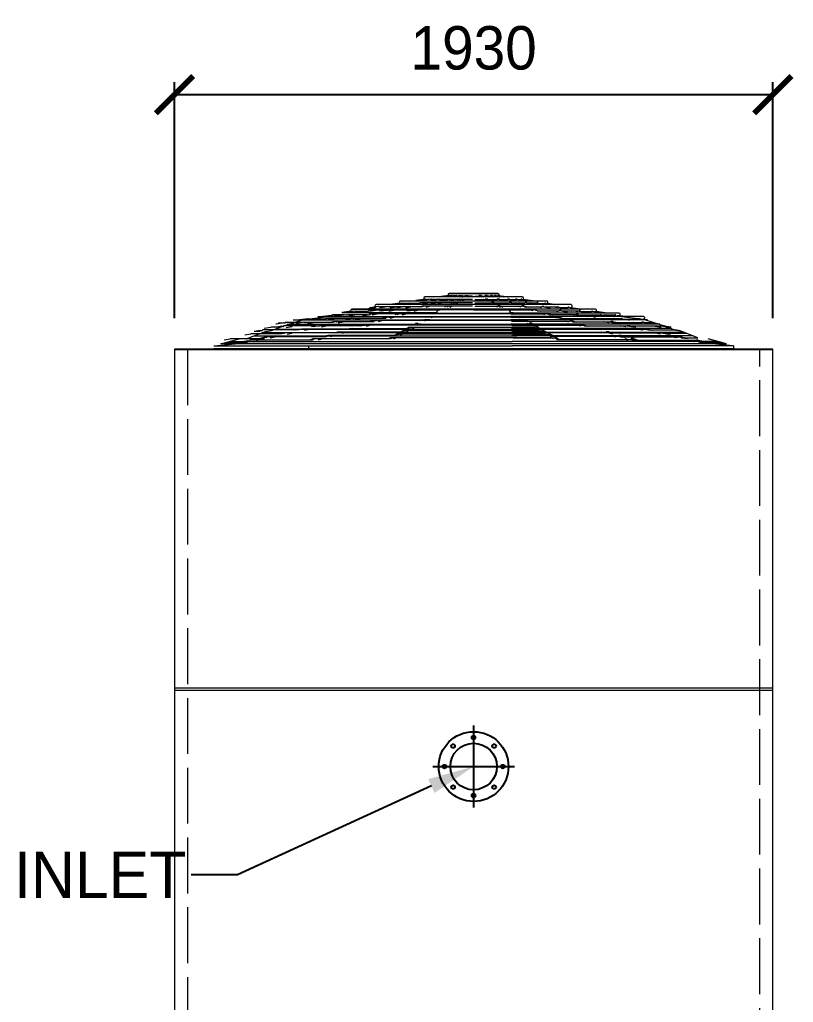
# Model space of a CAD drawing. Header units: millimetres. Extents: x 182579 to 221017, y 62385 to 83180.
# Drawn here: x 206968 to 209464, y 70034 to 73204 of the extents above; entities that cross this region are included whole.
import ezdxf
from ezdxf import colors
from ezdxf.entities.mleader import LeaderData, LeaderLine
from ezdxf.enums import TextEntityAlignment as Align
from ezdxf.math import Vec2, Vec3

# ---------------------------------------------------------------- set-up
doc = ezdxf.new("R2010")
doc.units = ezdxf.units.MM
doc.header["$LTSCALE"] = 30
doc.header["$MEASUREMENT"] = 0
doc.linetypes.add('CENTER', pattern=[2, 1.25, -0.25, 0.25, -0.25])
doc.linetypes.add('DASHED', pattern=[15, 12, -3])
doc.layers.get('0').update_dxf_attribs({"linetype": 'CONTINUOUS'})
doc.layers.get('DEFPOINTS').update_dxf_attribs({"color": 143, "linetype": 'CONTINUOUS'})
for name, color, linetype in [('center', 1, 'CENTER'), ('냉각탑', 4, 'CONTINUOUS'), ('냉각탑_dim', 1, 'CONTINUOUS'), ('냉각탑_text', 3, 'CONTINUOUS')]:
    doc.layers.add(name, color=color, linetype=linetype)
doc.styles.add('HY울릉도L', font='')
doc.styles.get("Standard").update_dxf_attribs({"font": ''})
doc.styles.add('돋움', font='')
doc.styles.get('HY울릉도L').set_extended_font_data('HY울릉도L')
doc.styles.get('Standard').set_extended_font_data('Dotum')
doc.styles.get('돋움').set_extended_font_data('Dotum')
doc.dimstyles.new('성지DIM', dxfattribs={"dimtxt": 3.5, "dimasz": 3, "dimexe": 1, "dimexo": 2.5, "dimgap": 2, "dimtad": 1, "dimdec": 0, "dimzin": 3, "dimdsep": 46, "dimtxsty": 'HY울릉도L', "dimblk": 'ARCHTICK', "dimcen": -2, "dimclrd": 256, "dimclre": 256, "dimclrt": 7, "dimadec": 0, "dimazin": 0, "dimtfac": 1, "dimtdec": 0, "dimtofl": 0, "dimtmove": 0, "dimatfit": 3, "dimfxl": 0, "dimtolj": 1, "dimtzin": 0, "dimlwe": -1, "dimarcsym": 0})

# ---------------------------------------------------------------- blocks, each defined once
blk = doc.blocks.new('_ArchTick')
at = {"color": 0, "linetype": 'ByBlock', "const_width": 0.15}
blk.add_lwpolyline([(-0.5, -0.5), (0.5, 0.5)], dxfattribs=at)
blk = doc.blocks.new('*D47')
at = {"layer": 'DEFPOINTS', "color": 0, "transparency": 16777216}
for p in [(209397.4, 72962.4), (207467.4, 72140.8), (209397.4, 72140.8)]:
    blk.add_point(p, dxfattribs=at)
at = {"layer": '냉각탑_dim', "transparency": 16777216}
for p, q in [((207467.4, 72240.8), (207467.4, 73002.4)), ((209397.4, 72240.8), (209397.4, 73002.4))]:
    blk.add_line(p, q, dxfattribs=at)
at = {"layer": '냉각탑_dim', "lineweight": -2, "transparency": 16777216}
blk.add_line((207467.4, 72962.4), (209397.4, 72962.4), dxfattribs=at)
at = {"layer": '냉각탑_dim', "lineweight": -2, "transparency": 16777216, "xscale": 120, "yscale": 120, "zscale": 120, "rotation": 180}
blk.add_blockref('_ArchTick', (207467.4, 72962.4), dxfattribs=at)
at = {"layer": '냉각탑_dim', "lineweight": -2, "transparency": 16777216, "xscale": 120, "yscale": 120, "zscale": 120}
blk.add_blockref('_ArchTick', (209397.4, 72962.4), dxfattribs=at)
at = {"layer": '냉각탑_dim', "color": 7, "transparency": 16777216, "insert": (208432.4, 73112.4), "char_height": 140, "attachment_point": 5, "style": 'HY울릉도L'}
blk.add_mtext('\\A1;1930', dxfattribs=at)

msp = doc.modelspace()

# ---------------------------------------------------------------- linework, layer by layer
at = {"lineweight": 18, "ltscale": 500}
for p, q in [((207467.4, 72140.8), (207467.4, 68260.8)), ((209397.4, 68260.8), (209397.4, 72140.8)), ((209397.4, 71047.4), (207467.4, 71047.4)), ((209397.4, 71040.4), (207467.4, 71040.4))]:
    msp.add_line(p, q, dxfattribs=at)
at = {"ltscale": 500}
msp.add_line((207467.4, 72140.8), (209397.4, 72140.8), dxfattribs=at)
at = {"color": 5, "linetype": 'DASHED', "lineweight": 9, "ltscale": 0.5}
for p, q in [((207509.4, 72140.8), (207509.4, 68260.8)), ((209355.4, 68260.8), (209355.4, 72140.8))]:
    msp.add_line(p, q, dxfattribs=at)
at = {"color": 3}
for centre, radius in [((208432.4, 70794.8), 112.5), ((208432.4, 70888.6), 6), ((208432.4, 70794.8), 75), ((208366.1, 70861.1), 6), ((208498.7, 70861.1), 6), ((208338.7, 70794.8), 6), ((208526.2, 70794.8), 6), ((208366.1, 70728.5), 6), ((208498.7, 70728.5), 6), ((208432.4, 70701.1), 6)]:
    msp.add_circle(centre, radius, dxfattribs=at)
at = {"layer": 'center', "linetype": 'CENTER', "ltscale": 50}
for p, q in [((208432.4, 70926.8), (208432.4, 70662.8)), ((208300.4, 70794.8), (208564.4, 70794.8))]:
    msp.add_line(p, q, dxfattribs=at)
at = {"layer": '냉각탑', "linetype": 'Continuous', "lineweight": 15}
for p, q in [((208589.6, 72309.6), (208275.2, 72309.6)), ((208350.9, 72314.1), (208318.7, 72309.6)), ((208352.7, 72314.1), (208321.5, 72309.6)), ((208354.7, 72314.1), (208323.6, 72309.6)), ((208359.9, 72314.1), (208331.9, 72309.6)), ((208363.8, 72314.1), (208335.9, 72309.6)), ((208372, 72314.1), (208349.2, 72309.6)), ((208350.9, 72314.1), (208351.1, 72313.9)), ((208511, 72320.6), (208353.8, 72320.6)), ((208353.8, 72320.6), (208511, 72320.6)), ((208377.6, 72314.1), (208354.8, 72309.6)), ((208388.3, 72314.1), (208372.1, 72309.6)), ((208395.1, 72314.1), (208378.9, 72309.6)), ((208383.3, 72312.7), (208379.7, 72312.7)), ((208380.4, 72311.9), (208380.3, 72312.7)), ((208394.9, 72309.6), (208397.3, 72310.2)), ((208405, 72312.7), (208396.6, 72312.7)), ((208397.3, 72310.2), (208397, 72312.7)), ((208407.5, 72314.1), (208399.2, 72309.6)), ((208415.1, 72314.1), (208406.8, 72309.6)), ((208407.5, 72314.1), (208415.1, 72314.1)), ((208415, 72309.6), (208416.3, 72310.2)), ((208428.5, 72312.7), (208415.9, 72312.7)), ((208416.3, 72310.2), (208416.1, 72312.7)), ((208436.3, 72312.7), (208448.9, 72312.7)), ((208448.6, 72310.2), (208448.7, 72312.7)), ((208449.8, 72309.6), (208448.6, 72310.2)), ((208449.7, 72314.1), (208458, 72309.6)), ((208457.3, 72314.1), (208449.7, 72314.1)), ((208457.3, 72314.1), (208465.6, 72309.6)), ((208459.8, 72312.7), (208468.2, 72312.7)), ((208467.5, 72310.2), (208467.8, 72312.7)), ((208469.9, 72309.6), (208467.5, 72310.2)), ((208469.8, 72314.1), (208485.9, 72309.6)), ((208476.6, 72314.1), (208492.7, 72309.6)), ((208481.5, 72312.7), (208485.1, 72312.7)), ((208484.4, 72311.9), (208484.5, 72312.7)), ((208487.3, 72314.1), (208510.1, 72309.6)), ((208492.8, 72314.1), (208515.6, 72309.6)), ((208501, 72314.1), (208528.9, 72309.6)), ((208504.9, 72314.1), (208532.9, 72309.6)), ((208510.1, 72314.1), (208541.3, 72309.6)), ((208512.1, 72314.1), (208543.3, 72309.6)), ((208513.9, 72314.1), (208513.7, 72313.9)), ((208513.9, 72314.1), (208546.1, 72309.6)), ((208125.2, 72278.7), (208096.3, 72274.5)), ((208127.2, 72278.7), (208098.3, 72274.5)), ((208746.7, 72285.5), (208118.1, 72285.5)), ((208125.2, 72278.7), (208127.2, 72278.7)), ((208149.4, 72277.6), (208129.8, 72277.6)), ((208155.9, 72278.7), (208130, 72274.5)), ((208159.8, 72278.7), (208133.9, 72274.5)), ((208155.9, 72278.7), (208159.8, 72278.7)), ((208200.1, 72277.6), (208162.2, 72277.6)), ((208193.9, 72289.8), (208163.2, 72285.5)), ((208163.3, 72274.5), (208182.5, 72277.6)), ((208201, 72289.8), (208171.4, 72285.5)), ((208203, 72289.8), (208173.4, 72285.5)), ((208205.5, 72278.7), (208184.3, 72274.5)), ((208211, 72278.7), (208189.9, 72274.5)), ((208668.2, 72296.5), (208196.6, 72296.5)), ((208223.9, 72289.8), (208197.3, 72285.5)), ((208201, 72289.8), (208203, 72289.8)), ((208227.8, 72289.8), (208201.2, 72285.5)), ((208216.7, 72288.7), (208205.7, 72288.7)), ((208266.7, 72277.6), (208212.9, 72277.6)), ((208213.9, 72274.5), (208229.6, 72277.6)), ((208223.9, 72289.8), (208227.8, 72289.8)), ((208230.1, 72285.5), (208249.3, 72288.7)), ((208255.1, 72288.7), (208230.2, 72288.7)), ((208261, 72289.8), (208239.3, 72285.5)), ((208272.4, 72301), (208240.9, 72296.5)), ((208266.5, 72291.8), (208244.8, 72287.5)), ((208276.8, 72303), (208246.4, 72298.5)), ((208278.8, 72303), (208248.5, 72298.5)), ((208270.5, 72280.7), (208255.5, 72276.5)), ((208261, 72291.8), (208266.5, 72291.8)), ((208277.3, 72280.7), (208262.3, 72276.5)), ((208291.8, 72303), (208264.6, 72298.5)), ((208268.4, 72287.5), (208284, 72290.7)), ((208295.8, 72303), (208268.5, 72298.5)), ((208305.6, 72290.7), (208268.5, 72290.7)), ((208270.5, 72280.7), (208277.3, 72280.7)), ((208272.4, 72303), (208273.1, 72302.4)), ((208276.8, 72303), (208278.8, 72303)), ((208344.6, 72279.6), (208278.6, 72279.6)), ((208279.3, 72276.5), (208290.4, 72279.6)), ((208284, 72301.7), (208281.7, 72301.7)), ((208291.8, 72303), (208295.8, 72303)), ((208316.5, 72303), (208294.2, 72298.5)), ((208309.7, 72291.8), (208294.4, 72287.5)), ((208310, 72301.7), (208298.3, 72301.7)), ((208322, 72303), (208299.8, 72298.5)), ((208316.5, 72291.8), (208301.2, 72287.5)), ((208309.7, 72291.8), (208316.5, 72291.8)), ((208316.5, 72303), (208322, 72303)), ((208317.8, 72287.5), (208328.9, 72290.7)), ((208364.7, 72290.7), (208317.9, 72290.7)), ((208322.8, 72298.5), (208338.5, 72301.7)), ((208344.4, 72301.7), (208324.1, 72301.7)), ((208349, 72303), (208333.3, 72298.5)), ((208346.6, 72280.7), (208338.8, 72276.5)), ((208355.8, 72303), (208340.1, 72298.5)), ((208354.1, 72280.7), (208346.4, 72276.5)), ((208346.6, 72280.7), (208354.1, 72280.7)), ((208349, 72303), (208355.8, 72303)), ((208428.5, 72279.6), (208354.9, 72279.6)), ((208355.2, 72276.5), (208360.9, 72279.6)), ((208356.4, 72298.5), (208367.5, 72301.7)), ((208384.8, 72301.7), (208357.2, 72301.7)), ((208366.9, 72291.8), (208358.9, 72287.5)), ((208374.5, 72291.8), (208366.5, 72287.5)), ((208366.9, 72291.8), (208374.5, 72291.8)), ((208375.1, 72287.5), (208380.9, 72290.7)), ((208428.5, 72290.7), (208375.2, 72290.7)), ((208387.2, 72303), (208379.1, 72298.5)), ((208394.8, 72303), (208386.6, 72298.5)), ((208387.2, 72303), (208394.8, 72303)), ((208395.1, 72298.5), (208400.8, 72301.7)), ((208428.5, 72301.7), (208395.5, 72301.7)), ((208436.3, 72301.7), (208469.3, 72301.7)), ((208436.3, 72290.7), (208489.6, 72290.7)), ((208436.3, 72279.6), (208510, 72279.6)), ((208469.7, 72298.5), (208464, 72301.7)), ((208470, 72303), (208478.2, 72298.5)), ((208477.6, 72303), (208470, 72303)), ((208477.6, 72303), (208485.8, 72298.5)), ((208480, 72301.7), (208507.6, 72301.7)), ((208489.7, 72287.5), (208483.9, 72290.7)), ((208490.3, 72291.8), (208498.3, 72287.5)), ((208497.9, 72291.8), (208490.3, 72291.8)), ((208508.4, 72298.5), (208497.3, 72301.7)), ((208497.9, 72291.8), (208505.9, 72287.5)), ((208500.1, 72290.7), (208546.9, 72290.7)), ((208509.6, 72276.5), (208503.9, 72279.6)), ((208509, 72303), (208524.7, 72298.5)), ((208515.8, 72303), (208509, 72303)), ((208510.7, 72280.7), (208518.4, 72276.5)), ((208518.2, 72280.7), (208510.7, 72280.7)), ((208515.8, 72303), (208531.5, 72298.5)), ((208518.2, 72280.7), (208526, 72276.5)), ((208520.2, 72279.6), (208586.2, 72279.6)), ((208520.4, 72301.7), (208540.7, 72301.7)), ((208542, 72298.5), (208526.3, 72301.7)), ((208547, 72287.5), (208535.9, 72290.7)), ((208542.8, 72303), (208565, 72298.5)), ((208548.3, 72303), (208542.8, 72303)), ((208548.3, 72303), (208570.6, 72298.5)), ((208548.3, 72291.8), (208563.6, 72287.5)), ((208555.1, 72291.8), (208548.3, 72291.8)), ((208554.8, 72301.7), (208566.5, 72301.7)), ((208555.1, 72291.8), (208570.4, 72287.5)), ((208559.2, 72290.7), (208596.3, 72290.7)), ((208569, 72303), (208596.3, 72298.5)), ((208573, 72303), (208569, 72303)), ((208573, 72303), (208600.2, 72298.5)), ((208585.5, 72276.5), (208574.4, 72279.6)), ((208580.8, 72301.7), (208583.2, 72301.7)), ((208596.4, 72287.5), (208580.8, 72290.7)), ((208586, 72303), (208616.3, 72298.5)), ((208588, 72303), (208586, 72303)), ((208587.5, 72280.7), (208602.5, 72276.5)), ((208594.3, 72280.7), (208587.5, 72280.7)), ((208588, 72303), (208618.4, 72298.5)), ((208592.4, 72303), (208591.7, 72302.4)), ((208592.4, 72303), (208623.9, 72298.5)), ((208594.3, 72280.7), (208609.3, 72276.5)), ((208598.1, 72277.6), (208651.9, 72277.6)), ((208598.3, 72291.8), (208620, 72287.5)), ((208603.8, 72291.8), (208598.3, 72291.8)), ((208603.8, 72291.8), (208625.5, 72287.5)), ((208609.7, 72290.7), (208634.6, 72290.7)), ((208634.8, 72287.5), (208615.6, 72290.7)), ((208650.9, 72274.5), (208635.3, 72277.6)), ((208640.9, 72291.8), (208637, 72291.8)), ((208637, 72289.8), (208663.6, 72285.5)), ((208640.9, 72289.8), (208667.5, 72285.5)), ((208648.1, 72288.7), (208659.1, 72288.7)), ((208653.8, 72278.7), (208674.9, 72274.5)), ((208659.3, 72278.7), (208680.5, 72274.5)), ((208661.8, 72289.8), (208691.4, 72285.5)), ((208663.8, 72289.8), (208661.8, 72289.8)), ((208663.8, 72289.8), (208693.5, 72285.5)), ((208664.7, 72277.6), (208702.6, 72277.6)), ((208670.9, 72289.8), (208701.6, 72285.5)), ((208701.5, 72274.5), (208682.3, 72277.6)), ((207884.4, 72237.3), (207982.3, 72248.4)), ((207930, 72246.4), (208564, 72246.4)), ((207973.6, 72250.4), (207946.1, 72246.4)), ((207975.6, 72250.4), (207948.1, 72246.4)), ((207973.6, 72252.4), (207975.6, 72252.4)), ((208014.7, 72251.6), (207978, 72251.6)), ((207982.3, 72248.4), (208003.7, 72251.6)), ((208020, 72252.4), (207995.3, 72248.4)), ((208023.9, 72252.4), (207999.3, 72248.4)), ((208036.9, 72263.6), (208007.7, 72259.4)), ((208007.7, 72259.4), (208316.3, 72259.4)), ((208020, 72252.4), (208023.9, 72252.4)), ((208049.4, 72263.6), (208021.2, 72259.4)), ((208051.4, 72263.6), (208023.2, 72259.4)), ((208090.2, 72251.6), (208026, 72251.6)), ((208029.9, 72248.4), (208049.1, 72251.6)), ((208547.1, 72270.5), (208039.5, 72270.5)), ((208039.5, 72270.5), (208317.7, 72270.5)), ((208042.8, 72262.6), (208039.5, 72262.6)), ((208049.4, 72263.6), (208051.4, 72263.6)), ((208082, 72262.6), (208053.9, 72262.6)), ((208056.7, 72259.4), (208078.1, 72262.6)), ((208087.9, 72263.6), (208062.7, 72259.4)), ((208091.9, 72263.6), (208066.6, 72259.4)), ((208094.5, 72252.4), (208074.4, 72248.4)), ((208100, 72252.4), (208079.9, 72248.4)), ((208115.4, 72274.7), (208085.5, 72270.5)), ((208087.9, 72263.6), (208091.9, 72263.6)), ((208145.2, 72266.6), (208094.1, 72266.6)), ((208096.6, 72263.4), (208115.8, 72266.6)), ((208189, 72255.6), (208101.8, 72255.6)), ((208104.9, 72252.4), (208120.6, 72255.6)), ((208150, 72267.6), (208129.3, 72263.4)), ((208155.5, 72267.6), (208134.9, 72263.4)), ((208227.9, 72266.6), (208157.4, 72266.6)), ((208159.4, 72263.4), (208175.1, 72266.6)), ((208192, 72256.4), (208177.8, 72252.4)), ((208198.8, 72256.4), (208184.6, 72252.4)), ((208192, 72256.4), (208198.8, 72256.4)), ((208557.2, 72255.6), (208200.1, 72255.6)), ((208202.3, 72252.4), (208213.3, 72255.6)), ((208231.3, 72267.6), (208216.7, 72263.4)), ((208238.1, 72267.6), (208223.5, 72263.4)), ((208231.3, 72267.6), (208238.1, 72267.6)), ((208323.5, 72266.6), (208239.4, 72266.6)), ((208240.8, 72263.4), (208251.9, 72266.6)), ((208284.6, 72247), (208277.9, 72243.4)), ((208284.6, 72247), (208292.2, 72247)), ((208292.2, 72247), (208285.5, 72243.4)), ((208295.4, 72243.4), (208301.1, 72246.5)), ((208304.5, 72258), (208297.9, 72254.4)), ((208304.5, 72258), (208312, 72258)), ((208314.6, 72259.4), (208305.5, 72254.4)), ((208553, 72256.7), (208309.7, 72256.7)), ((208309.7, 72256.7), (208553, 72256.7)), ((208432.4, 72268.7), (208324.9, 72268.7)), ((208432.4, 72268.7), (208539.9, 72268.7)), ((208541.3, 72268.6), (208625.5, 72268.6)), ((208901.9, 72257.4), (208546.5, 72257.4)), ((208825.3, 72270.5), (208547.1, 72270.5)), ((208980.5, 72246.4), (208551.2, 72246.4)), ((208552.8, 72258), (208559.3, 72254.4)), ((208560.3, 72258), (208552.8, 72258)), ((208552.9, 72255.6), (208664.7, 72255.6)), ((208560.3, 72258), (208566.9, 72254.4)), ((208569.4, 72243.4), (208563.7, 72246.5)), ((208572.7, 72247), (208579.3, 72243.4)), ((208580.2, 72247), (208572.7, 72247)), ((208580.2, 72247), (208586.9, 72243.4)), ((208624, 72265.4), (208612.9, 72268.6)), ((208626.7, 72269.6), (208641.3, 72265.4)), ((208633.6, 72269.6), (208626.7, 72269.6)), ((208633.6, 72267.6), (208648.1, 72263.4)), ((208637, 72264.6), (208707.5, 72264.6)), ((208662.5, 72252.4), (208651.5, 72255.6)), ((208666, 72256.4), (208680.2, 72252.4)), ((208672.8, 72256.4), (208666, 72256.4)), ((208672.8, 72256.4), (208687, 72252.4)), ((208675.8, 72253.6), (208763, 72253.6)), ((208705.4, 72261.4), (208689.7, 72264.6)), ((208705, 72276.7), (208730.9, 72272.5)), ((208708.9, 72276.7), (208705, 72276.7)), ((208708.9, 72276.7), (208734.8, 72272.5)), ((208709.3, 72265.6), (208729.9, 72261.4)), ((208714.8, 72265.6), (208735.5, 72261.4)), ((208715.5, 72275.6), (208735, 72275.6)), ((208719.7, 72264.6), (208770.7, 72264.6)), ((208737.6, 72276.7), (208766.5, 72272.5)), ((208739.6, 72276.7), (208737.6, 72276.7)), ((208739.6, 72276.7), (208768.5, 72272.5)), ((208759.9, 72250.4), (208744.2, 72253.6)), ((208768.2, 72261.4), (208749, 72264.6)), ((208749.4, 72274.7), (208779.3, 72270.5)), ((208764.8, 72252.4), (208784.9, 72248.4)), ((208770.3, 72252.4), (208790.4, 72248.4)), ((208776.9, 72265.6), (208772.9, 72265.6)), ((208772.9, 72263.6), (208798.2, 72259.4)), ((208774.6, 72251.6), (208838.8, 72251.6)), ((208776.9, 72263.6), (208802.1, 72259.4)), ((208782.8, 72262.6), (208810.9, 72262.6)), ((208808.1, 72259.4), (208786.7, 72262.6)), ((208815.4, 72263.6), (208813.4, 72263.6)), ((208813.4, 72263.6), (208841.6, 72259.4)), ((208815.4, 72263.6), (208813.4, 72263.6)), ((208813.4, 72263.6), (208841.6, 72259.4)), ((208815.4, 72263.6), (208843.6, 72259.4)), ((208815.4, 72263.6), (208843.6, 72259.4)), ((208834.9, 72248.4), (208815.7, 72251.6)), ((208834.9, 72248.4), (208815.7, 72251.6)), ((208822, 72262.6), (208825.3, 72262.6)), ((208822, 72262.6), (208825.3, 72262.6)), ((208827.9, 72263.6), (208857.1, 72259.4)), ((208827.9, 72263.6), (208857.1, 72259.4)), ((208840.9, 72252.4), (208865.5, 72248.4)), ((208844.8, 72252.4), (208840.9, 72252.4)), ((208840.9, 72252.4), (208865.5, 72248.4)), ((208844.8, 72252.4), (208840.9, 72252.4)), ((208842.8, 72252.4), (208867.5, 72248.4)), ((208844.8, 72252.4), (208869.5, 72248.4)), ((208848.1, 72249.6), (208884.8, 72249.6)), ((208850.1, 72251.6), (208886.8, 72251.6)), ((208880.6, 72246.4), (208859.1, 72249.6)), ((208882.6, 72248.4), (208861.1, 72251.6)), ((208980.4, 72237.3), (208882.6, 72248.4)), ((208889.2, 72250.4), (208887.2, 72250.4)), ((208887.2, 72250.4), (208914.7, 72246.4)), ((208891.2, 72252.4), (208889.2, 72252.4)), ((208889.2, 72250.4), (208916.7, 72246.4)), ((208889.2, 72250.4), (208916.7, 72246.4)), ((208891.2, 72250.4), (208918.7, 72246.4)), ((208895.1, 72249.6), (208901.9, 72249.6)), ((208904.4, 72250.4), (208932.8, 72246.4)), ((207780.1, 72201.4), (207819.9, 72216.5)), ((207814.2, 72215), (207791.4, 72211.3)), ((207820, 72226.2), (207793.9, 72222.3)), ((207818.1, 72215), (207795.3, 72211.3)), ((207822.1, 72226.2), (207796, 72222.3)), ((207815.5, 72225.5), (207801.7, 72225.5)), ((207814.2, 72215), (207818.1, 72215)), ((207819.9, 72216.5), (207880.4, 72235.4)), ((207923.3, 72216.5), (207819.9, 72216.5)), ((207820, 72226.2), (207822.1, 72226.2)), ((207878.1, 72227.5), (207824.2, 72227.5)), ((207827.7, 72211.3), (207846.9, 72214.5)), ((207831.4, 72222.3), (207852.8, 72225.5)), ((207831.4, 72222.3), (208617.3, 72222.3)), ((207850.3, 72235.4), (208593.7, 72235.4)), ((207882.1, 72228.2), (207858.7, 72224.3)), ((207886, 72228.2), (207862.6, 72224.3)), ((207897.8, 72239.3), (207871, 72235.4)), ((207899.8, 72239.3), (207873.1, 72235.4)), ((207980.3, 72227.5), (207889.9, 72227.5)), ((207896.4, 72224.3), (207915.6, 72227.5)), ((207897.8, 72239.3), (207899.8, 72239.3)), ((207947.4, 72238.5), (207902.1, 72238.5)), ((207907.8, 72235.4), (207929.2, 72238.5)), ((207928.1, 72217), (207909.5, 72213.3)), ((207933.6, 72217), (207915, 72213.3)), ((207952, 72239.3), (207928, 72235.4)), ((207956, 72239.3), (207932, 72235.4)), ((208072.4, 72216.5), (207935.1, 72216.5)), ((207941.4, 72213.3), (207957.1, 72216.5)), ((207952, 72239.3), (207956, 72239.3)), ((208035.2, 72240.5), (207958, 72240.5)), ((207963.1, 72237.4), (207982.3, 72240.5)), ((207983.5, 72230.2), (207964.4, 72226.3)), ((207989.1, 72230.2), (207970, 72226.3)), ((208111.3, 72229.5), (207990.6, 72229.5)), ((207995.9, 72226.3), (208011.6, 72229.5)), ((208039, 72241.3), (208019.4, 72237.4)), ((208044.6, 72241.3), (208025, 72237.4)), ((208150.1, 72240.5), (208046.2, 72240.5)), ((208050.4, 72237.4), (208066.1, 72240.5)), ((208074.4, 72219), (208061.2, 72215.3)), ((208081.2, 72219), (208068, 72215.3)), ((208074.4, 72219), (208081.2, 72219)), ((208767, 72218.5), (208079.2, 72218.5)), ((208086.7, 72215.3), (208097.8, 72218.5)), ((208113.6, 72234.2), (208100.1, 72230.3)), ((208120.4, 72234.2), (208106.9, 72230.3)), ((208113.6, 72234.2), (208120.4, 72234.2)), ((208587.3, 72233.5), (208121.5, 72233.5)), ((208125.2, 72230.3), (208136.3, 72233.5)), ((208152.8, 72245.3), (208138.9, 72241.4)), ((208159.6, 72245.3), (208145.7, 72241.4)), ((208152.8, 72245.3), (208159.6, 72245.3)), ((208567.3, 72244.5), (208160.8, 72244.5)), ((208163.7, 72241.4), (208174.8, 72244.5)), ((208244.7, 72222.9), (208238, 72219.3)), ((208244.7, 72224.9), (208252.3, 72224.9)), ((208252.3, 72224.9), (208245.6, 72221.3)), ((208255.5, 72221.3), (208261.2, 72224.5)), ((208264.6, 72236), (208258, 72232.3)), ((208264.6, 72236), (208272.2, 72236)), ((208272.2, 72236), (208265.6, 72232.3)), ((208291, 72235.5), (208273.5, 72235.5)), ((208275.4, 72232.3), (208281.2, 72235.5)), ((208993.8, 72235.4), (208552.1, 72235.4)), ((209033.4, 72222.3), (208553.1, 72222.3)), ((208553.9, 72244.5), (208704, 72244.5)), ((208554.8, 72231.5), (208743.3, 72231.5)), ((208555.8, 72218.5), (208782.6, 72218.5)), ((208573.8, 72235.5), (208591.3, 72235.5)), ((208589.4, 72232.3), (208583.6, 72235.5)), ((208592.6, 72236), (208599.2, 72232.3)), ((208600.2, 72236), (208592.6, 72236)), ((208600.2, 72236), (208606.8, 72232.3)), ((208609.3, 72221.3), (208603.6, 72224.5)), ((208612.5, 72224.9), (208619.2, 72221.3)), ((208620.1, 72224.9), (208612.5, 72224.9)), ((208620.1, 72224.9), (208626.8, 72221.3)), ((208632.5, 72213.9), (208639.1, 72210.3)), ((208640.1, 72213.9), (208632.5, 72213.9)), ((208701.1, 72241.4), (208690, 72244.5)), ((208705.2, 72243.3), (208719.1, 72239.4)), ((208712, 72243.3), (208705.2, 72243.3)), ((208712, 72243.3), (208725.9, 72239.4)), ((208714.7, 72240.5), (208818.6, 72240.5)), ((208739.6, 72228.3), (208728.5, 72231.5)), ((208744.4, 72232.2), (208757.9, 72228.3)), ((208751.2, 72232.2), (208744.4, 72232.2)), ((208751.2, 72232.2), (208764.7, 72228.3)), ((208751.6, 72229.5), (208872.2, 72229.5)), ((208778.1, 72215.3), (208767, 72218.5)), ((208783.6, 72219), (208796.8, 72215.3)), ((208790.4, 72219), (208783.6, 72219)), ((208790.4, 72219), (208803.6, 72215.3)), ((208790.4, 72219), (208803.6, 72215.3)), ((208790.4, 72216.5), (208927.7, 72216.5)), ((208792.4, 72216.5), (208929.7, 72216.5)), ((208814.4, 72237.4), (208798.7, 72240.5)), ((208814.4, 72237.4), (208798.7, 72240.5)), ((208820.2, 72241.3), (208839.8, 72237.4)), ((208820.2, 72241.3), (208839.8, 72237.4)), ((208825.8, 72241.3), (208845.4, 72237.4)), ((208825.8, 72241.3), (208845.4, 72237.4)), ((208827.6, 72238.5), (208904.8, 72238.5)), ((208829.6, 72240.5), (208906.8, 72240.5)), ((208866.9, 72226.3), (208851.2, 72229.5)), ((208868.9, 72226.3), (208853.2, 72229.5)), ((208873.7, 72228.2), (208892.8, 72224.3)), ((208875.7, 72230.2), (208894.8, 72226.3)), ((208879.3, 72228.2), (208898.4, 72224.3)), ((208899.7, 72235.4), (208880.5, 72238.5)), ((208881.3, 72230.2), (208900.4, 72226.3)), ((208901.7, 72237.4), (208882.5, 72240.5)), ((208882.5, 72227.5), (208972.9, 72227.5)), ((208884.5, 72227.5), (208974.9, 72227.5)), ((208921.4, 72213.3), (208905.7, 72216.5)), ((208906.8, 72239.3), (208930.8, 72235.4)), ((208910.8, 72239.3), (208906.8, 72239.3)), ((208923.4, 72213.3), (208907.7, 72216.5)), ((208908.8, 72239.3), (208932.8, 72235.4)), ((208912.8, 72239.3), (208908.8, 72239.3)), ((208910.8, 72239.3), (208934.8, 72235.4)), ((208912.8, 72239.3), (208936.8, 72235.4)), ((208915.4, 72238.5), (208960.7, 72238.5)), ((208917.4, 72238.5), (208962.7, 72238.5)), ((208929.2, 72217), (208947.8, 72213.3)), ((208931.2, 72217), (208949.8, 72213.3)), ((208955, 72235.4), (208933.6, 72238.5)), ((208934.7, 72217), (208953.3, 72213.3)), ((208957, 72235.4), (208935.6, 72238.5)), ((208936.7, 72217), (208955.3, 72213.3)), ((208937.5, 72216.5), (209040.9, 72216.5)), ((208941.5, 72216.5), (209044.9, 72216.5)), ((208966.4, 72224.3), (208947.2, 72227.5)), ((208968.4, 72224.3), (208949.2, 72227.5)), ((208965, 72239.3), (208963, 72239.3)), ((208963, 72239.3), (208989.7, 72235.4)), ((208965, 72239.3), (208991.8, 72235.4)), ((208967, 72239.3), (208965, 72239.3)), ((208965, 72239.3), (208991.7, 72235.4)), ((208967, 72239.3), (208993.8, 72235.4)), ((208970.2, 72238.5), (208980.5, 72238.5)), ((208974.8, 72228.2), (208998.2, 72224.3)), ((208978.7, 72228.2), (209002.1, 72224.3)), ((208978.8, 72228.2), (209002.2, 72224.3)), ((208982.7, 72228.2), (209006.1, 72224.3)), ((208982.7, 72227.5), (209009.6, 72227.5)), ((208982.8, 72239.3), (208982.8, 72239.3)), ((209044.9, 72216.5), (208984.4, 72235.4)), ((208986.7, 72227.5), (209009.6, 72227.5)), ((209011, 72227), (209008, 72227.5)), ((209033.4, 72222.3), (209012, 72225.5)), ((209033.1, 72213.3), (209013.9, 72216.5)), ((209037.1, 72211.3), (209017.9, 72214.5)), ((209046.6, 72217), (209042.7, 72217)), ((209042.7, 72217), (209065.5, 72213.3)), ((209084.7, 72201.4), (209044.9, 72216.5)), ((209046.6, 72217), (209069.4, 72213.3)), ((209050.6, 72215), (209046.7, 72215)), ((209046.7, 72215), (209069.5, 72211.3)), ((209050, 72214.5), (209062.2, 72214.5)), ((209050.6, 72215), (209066.2, 72212.5)), ((207694.2, 72187.2), (207713.4, 72190.4)), ((207698.9, 72174.4), (207760.9, 72198.3)), ((207813.4, 72190.4), (207713.4, 72190.4)), ((207746.3, 72201.9), (207724.1, 72198.3)), ((207724.5, 72184.2), (208304.8, 72184.2)), ((207743.5, 72198.4), (207725.1, 72198.4)), ((207750.2, 72201.9), (207728, 72198.3)), ((207746.3, 72201.9), (207750.2, 72201.9)), ((207868.3, 72203.4), (207751.8, 72203.4)), ((207753.1, 72195.3), (208865.4, 72195.3)), ((207757, 72209.3), (207778.4, 72212.5)), ((207760.9, 72198.3), (207780.1, 72201.4)), ((207810.8, 72212.5), (207778.4, 72212.5)), ((207793, 72206.3), (208835.3, 72206.3)), ((207815.2, 72192.8), (207797.6, 72189.2)), ((207820.8, 72192.8), (207803.1, 72189.2)), ((207992.7, 72194.4), (207821.9, 72194.4)), ((207830.5, 72189.2), (207846.2, 72192.4)), ((207870.6, 72205.9), (207852.5, 72202.3)), ((207876.2, 72205.9), (207858.1, 72202.3)), ((208033.5, 72205.4), (207879.5, 72205.4)), ((207887, 72202.3), (207902.6, 72205.4)), ((207956.8, 72183.6), (207944.6, 72180.2)), ((207963.6, 72183.6), (207951.4, 72180.2)), ((207956.8, 72185.6), (207963.6, 72185.6)), ((208183.7, 72185.4), (207964.3, 72185.4)), ((207971.1, 72182.2), (207982.2, 72185.4)), ((207996, 72196.8), (207983.5, 72193.2)), ((208002.8, 72196.8), (207990.3, 72193.2)), ((207996, 72196.8), (208002.8, 72196.8)), ((208203.8, 72196.4), (208003.6, 72196.4)), ((208009.6, 72193.2), (208020.7, 72196.4)), ((208035.2, 72207.9), (208022.3, 72204.3)), ((208042, 72207.9), (208029.1, 72204.3)), ((208035.2, 72207.9), (208042, 72207.9)), ((208223.9, 72207.4), (208042.9, 72207.4)), ((208048.2, 72204.3), (208059.2, 72207.4)), ((208184.2, 72189.6), (208177.9, 72186.2)), ((208663.4, 72189.4), (208183.7, 72189.4)), ((208184.2, 72189.6), (208191.8, 72189.6)), ((208191.8, 72189.6), (208185.5, 72186.2)), ((208195.7, 72186.2), (208201.4, 72189.4)), ((208204.4, 72200.8), (208198, 72197.2)), ((208643.5, 72200.4), (208203.8, 72200.4)), ((208204.4, 72200.8), (208212, 72200.8)), ((208212, 72200.8), (208205.6, 72197.2)), ((208215.6, 72197.2), (208221.3, 72200.4)), ((208224.7, 72211.9), (208218.1, 72208.3)), ((208627.1, 72211.4), (208223.9, 72211.4)), ((208224.7, 72211.9), (208232.3, 72211.9)), ((208232.3, 72211.9), (208225.7, 72208.3)), ((208235.5, 72208.3), (208241.3, 72211.4)), ((208304.8, 72184.2), (208572, 72184.2)), ((209066.5, 72208.3), (208554.1, 72208.3)), ((209111.7, 72195.3), (208555, 72195.3)), ((209140.3, 72184.2), (208556, 72184.2)), ((208556.8, 72213.4), (208632, 72213.4)), ((208557.7, 72200.4), (208652.3, 72200.4)), ((208558.7, 72189.4), (208672.7, 72189.4)), ((208629.3, 72210.3), (208623.5, 72213.4)), ((208640.1, 72211.9), (208646.7, 72208.3)), ((208640.9, 72207.4), (208821.9, 72207.4)), ((208649.2, 72197.2), (208643.5, 72200.4)), ((208652.8, 72200.8), (208659.2, 72197.2)), ((208660.4, 72200.8), (208652.8, 72200.8)), ((208660.4, 72200.8), (208666.8, 72197.2)), ((208661, 72196.4), (208861.2, 72196.4)), ((208669.2, 72186.2), (208663.4, 72189.4)), ((208673.1, 72189.6), (208679.3, 72186.2)), ((208680.6, 72189.6), (208673.1, 72189.6)), ((208679.1, 72183.4), (208898.5, 72183.4)), ((208680.6, 72189.6), (208686.9, 72186.2)), ((208816.7, 72204.3), (208805.6, 72207.4)), ((208816.7, 72204.3), (208805.6, 72207.4)), ((208822.8, 72207.9), (208835.7, 72204.3)), ((208829.7, 72207.9), (208822.8, 72207.9)), ((208822.8, 72207.9), (208835.7, 72204.3)), ((208829.7, 72207.9), (208822.8, 72207.9)), ((208829.3, 72205.4), (208983.3, 72205.4)), ((208829.7, 72207.9), (208842.5, 72204.3)), ((208829.7, 72207.9), (208842.5, 72204.3)), ((208831.3, 72205.4), (208985.3, 72205.4)), ((208855.2, 72193.2), (208844.1, 72196.4)), ((208855.2, 72193.2), (208844.1, 72196.4)), ((208860, 72196.8), (208872.5, 72193.2)), ((208866.9, 72196.8), (208860, 72196.8)), ((208862, 72196.8), (208874.5, 72193.2)), ((208868.9, 72196.8), (208862, 72196.8)), ((208866.9, 72194.8), (208879.3, 72191.2)), ((208868.1, 72194.4), (209038.9, 72194.4)), ((208868.9, 72196.8), (208881.3, 72193.2)), ((208872.1, 72194.4), (209042.9, 72194.4)), ((208891.7, 72180.2), (208880.6, 72183.4)), ((208893.7, 72182.2), (208882.6, 72185.4)), ((208899.2, 72183.6), (208911.4, 72180.2)), ((208906, 72183.6), (208899.2, 72183.6)), ((208908, 72185.6), (208901.2, 72185.6)), ((208901.2, 72183.6), (208913.4, 72180.2)), ((208906, 72183.6), (208918.2, 72180.2)), ((208908, 72183.6), (208920.2, 72180.2)), ((208975.8, 72202.3), (208960.2, 72205.4)), ((208977.8, 72202.3), (208962.2, 72205.4)), ((208984.6, 72205.9), (209002.7, 72202.3)), ((208988.6, 72205.9), (209006.7, 72202.3)), ((208990.2, 72205.9), (209008.3, 72202.3)), ((208994.2, 72205.9), (209012.3, 72202.3)), ((208996.5, 72203.4), (209080.7, 72203.4)), ((209030.3, 72191.2), (209014.7, 72194.4)), ((209034.3, 72189.2), (209018.7, 72192.4)), ((209040, 72194.8), (209057.7, 72191.2)), ((209044, 72192.8), (209061.7, 72189.2)), ((209045.6, 72194.8), (209063.3, 72191.2)), ((209047.4, 72192.4), (209119.1, 72192.4)), ((209049.6, 72192.8), (209067.3, 72189.2)), ((209054, 72212.5), (209066.2, 72212.5)), ((209099.9, 72200.3), (209080.7, 72203.4)), ((209103.9, 72198.3), (209084.7, 72201.4)), ((209155.6, 72178.4), (209103.9, 72198.3)), ((207594.4, 72152.1), (207663.5, 72158.2)), ((207594.4, 72152.1), (208302.9, 72152.1)), ((207617, 72158.2), (207676.1, 72174.4)), ((208303.3, 72158.2), (207617, 72158.2)), ((207627.5, 72171.2), (207646.7, 72174.4)), ((207703, 72163.2), (207635.3, 72163.2)), ((207646.1, 72166.2), (208303.8, 72166.2)), ((207758.4, 72174.4), (207646.7, 72174.4)), ((207703.9, 72168.4), (207687.2, 72165.1)), ((207709.5, 72168.4), (207692.7, 72165.1)), ((207914.5, 72170.2), (207710.3, 72170.2)), ((207721, 72165.1), (207736.7, 72168.2)), ((207759.8, 72179.6), (207742.6, 72176.2)), ((207765.3, 72179.6), (207748.1, 72176.2)), ((207953.8, 72181.4), (207766.4, 72181.4)), ((207776, 72178.2), (207791.7, 72181.4)), ((207899.4, 72152.1), (207899.4, 72140.8)), ((207917.1, 72175.2), (207905.3, 72171.8)), ((207923.9, 72175.2), (207912.1, 72171.8)), ((207917.1, 72175.2), (207923.9, 72175.2)), ((208163.1, 72175), (207924.5, 72175)), ((207932.1, 72171.8), (207943.2, 72175)), ((208163.4, 72178.4), (208157.3, 72175.1)), ((208683.8, 72178.2), (208163.1, 72178.2)), ((208163.4, 72178.4), (208171, 72178.4)), ((208171, 72178.4), (208164.9, 72175.1)), ((208175.2, 72175.1), (208181, 72178.2)), ((208302.9, 72152.1), (208557.9, 72152.1)), ((208303.8, 72166.2), (208557, 72166.2)), ((208557.9, 72158.2), (208303.8, 72158.2)), ((209218.7, 72166.2), (208557, 72166.2)), ((209247.8, 72158.2), (208557.9, 72158.2)), ((209270.4, 72152.1), (208557.9, 72152.1)), ((208559.7, 72178.2), (208693.5, 72178.2)), ((208689.6, 72175.1), (208683.8, 72178.2)), ((208693.8, 72178.4), (208699.9, 72175.1)), ((208701.4, 72178.4), (208693.8, 72178.4)), ((208699.7, 72172.2), (208938.3, 72172.2)), ((208701.4, 72176.4), (208707.5, 72173.1)), ((208907, 72181.4), (209094.4, 72181.4)), ((208911, 72181.4), (209098.4, 72181.4)), ((208930.7, 72169.1), (208919.6, 72172.2)), ((208932.7, 72171.8), (208921.6, 72175)), ((208938.9, 72172.4), (208950.7, 72169.1)), ((208945.7, 72172.4), (208938.9, 72172.4)), ((208940.9, 72175.2), (208952.7, 72171.8)), ((208947.7, 72175.2), (208940.9, 72175.2)), ((208945.7, 72172.4), (208957.5, 72169.1)), ((208946.3, 72170.2), (209150.5, 72170.2)), ((208947.7, 72175.2), (208959.5, 72171.8)), ((208950.3, 72170.2), (209154.5, 72170.2)), ((209084.8, 72178.2), (209069.1, 72181.4)), ((209088.8, 72178.2), (209073.1, 72181.4)), ((209095.5, 72181.6), (209112.7, 72178.2)), ((209099.5, 72179.6), (209116.7, 72176.2)), ((209101, 72181.6), (209118.2, 72178.2)), ((209102.4, 72178.4), (209155.6, 72178.4)), ((209105, 72179.6), (209122.2, 72176.2)), ((209139.8, 72167.1), (209124.1, 72170.2)), ((209143.8, 72165.1), (209128.1, 72168.2)), ((209151.3, 72170.4), (209168.1, 72167.1)), ((209155.3, 72168.4), (209172.1, 72165.1)), ((209156.9, 72170.4), (209173.6, 72167.1)), ((209157.8, 72165.2), (209222.1, 72165.2)), ((209160.9, 72168.4), (209177.6, 72165.1)), ((209161.8, 72163.2), (209229.5, 72163.2)), ((209247.8, 72158.2), (209188.7, 72174.4)), ((209270.4, 72152.1), (209201.4, 72158.2)), ((209270.4, 72152.1), (209270.4, 72140.8)), ((207594.4, 72143.4), (209270.4, 72143.4)), ((207594.4, 72142.8), (209270.4, 72142.8))]:
    msp.add_line(p, q, dxfattribs=at)
at = {"layer": '냉각탑', "linetype": 'Continuous', "lineweight": 15, "flags": 128}
for points in [[(208352.7, 72314.1), (208354.4, 72314.1), (208354.7, 72314.1)], [(208354.7, 72314.1), (208355.2, 72313.6), (208355.5, 72313.4)], [(208359.9, 72314.1), (208362.8, 72314.1), (208363.8, 72314.1)], [(208372, 72314.1), (208375.2, 72314.1), (208377.6, 72314.1)], [(208388.3, 72314.1), (208390.4, 72314.1), (208395.1, 72314.1)], [(208395.1, 72314.1), (208395.3, 72313.6), (208395.9, 72313), (208396.5, 72312.7), (208396.7, 72312.8)], [(208415.1, 72314.1), (208415.2, 72313.6), (208415.5, 72313), (208415.9, 72312.7), (208415.9, 72312.8)], [(208449.7, 72314.1), (208449.6, 72313.6), (208449.3, 72313), (208448.9, 72312.7), (208448.9, 72312.8)], [(208469.8, 72314.1), (208469.5, 72313.6), (208468.9, 72313), (208468.3, 72312.7), (208468.1, 72312.8)], [(208476.6, 72314.1), (208474.4, 72314.1), (208469.8, 72314.1)], [(208492.8, 72314.1), (208489.6, 72314.1), (208487.3, 72314.1)], [(208504.9, 72314.1), (208502, 72314.1), (208501, 72314.1)], [(208510.1, 72314.1), (208509.6, 72313.6), (208509.3, 72313.4)], [(208512.1, 72314.1), (208510.4, 72314.1), (208510.1, 72314.1)], [(208193.9, 72289.8), (208194.1, 72289.6), (208195.2, 72289)], [(208205.5, 72278.7), (208207.2, 72278.7), (208211, 72278.7)], [(208316.5, 72291.8), (208316.7, 72291.6), (208317.2, 72290.9), (208317.9, 72290.7), (208318.1, 72290.7)], [(208354.1, 72280.7), (208354.4, 72280.1), (208354.7, 72279.7), (208354.9, 72279.7)], [(208355.8, 72303), (208356.3, 72302.2), (208356.9, 72301.7), (208357.3, 72301.8)], [(208374.5, 72291.8), (208374.6, 72291.5), (208374.9, 72290.9), (208375.2, 72290.7), (208375.2, 72290.7)], [(208394.8, 72303), (208394.9, 72302.4), (208395.2, 72301.9), (208395.6, 72301.7)], [(208470, 72303), (208469.9, 72302.4), (208469.6, 72301.9), (208469.2, 72301.7)], [(208490.3, 72291.8), (208490.2, 72291.5), (208489.9, 72290.9), (208489.6, 72290.7), (208489.6, 72290.7)], [(208509, 72303), (208508.5, 72302.2), (208507.9, 72301.7), (208507.5, 72301.8)], [(208510.7, 72280.7), (208510.4, 72280.1), (208510.1, 72279.7), (208509.9, 72279.7)], [(208548.3, 72291.8), (208548.1, 72291.6), (208547.6, 72290.9), (208546.9, 72290.7), (208546.8, 72290.7)], [(208659.3, 72278.7), (208657.6, 72278.7), (208653.8, 72278.7)], [(208670.9, 72289.8), (208670.7, 72289.6), (208669.6, 72289)], [(208094.5, 72256.4), (208096, 72256.4), (208100, 72256.4)], [(208150, 72267.6), (208151.5, 72267.6), (208155.5, 72267.6)], [(208198.8, 72256.4), (208199.2, 72255.9), (208199.9, 72255.6), (208200.2, 72255.6)], [(208238.1, 72267.6), (208238.6, 72266.9), (208239.2, 72266.6), (208239.5, 72266.6)], [(208292.2, 72247), (208292.3, 72246.7), (208292.7, 72246.5), (208292.7, 72246.5)], [(208572.7, 72247), (208572.5, 72246.7), (208572.2, 72246.5), (208572.1, 72246.5)], [(208626.7, 72269.6), (208626.2, 72268.9), (208625.6, 72268.6), (208625.3, 72268.6)], [(208666, 72256.4), (208665.6, 72255.9), (208664.9, 72255.6), (208664.6, 72255.6)], [(208714.8, 72265.6), (208713.3, 72265.6), (208709.3, 72265.6)], [(208770.3, 72254.4), (208768.8, 72254.4), (208764.8, 72254.4)], [(207818.1, 72215), (207818.7, 72214.7), (207819.9, 72214.5), (207820, 72214.5)], [(207822.1, 72226.2), (207823, 72225.7), (207824.2, 72225.5), (207824.3, 72225.5)], [(207884.1, 72228.2), (207885.1, 72228.2), (207888, 72228.2)], [(207928.1, 72217), (207930, 72217), (207933.6, 72217)], [(207933.6, 72217), (207934.3, 72216.6), (207935.2, 72216.5)], [(207983.5, 72230.2), (207985.4, 72230.2), (207989.1, 72230.2)], [(207989.1, 72230.2), (207989.7, 72229.7), (207990.7, 72229.5), (207990.8, 72229.5)], [(208039, 72241.3), (208041.6, 72241.3), (208044.6, 72241.3)], [(208081.2, 72219), (208081.5, 72218.7), (208082.1, 72218.5), (208082.2, 72218.5)], [(208120.4, 72234.2), (208120.8, 72233.7), (208121.5, 72233.5), (208121.6, 72233.5)], [(208252.3, 72224.9), (208252.4, 72224.7), (208252.8, 72224.5), (208252.8, 72224.5)], [(208272.2, 72236), (208272.4, 72235.7), (208272.7, 72235.5), (208272.7, 72235.5)], [(208592.6, 72236), (208592.4, 72235.7), (208592.1, 72235.5), (208592.1, 72235.5)], [(208612.5, 72224.9), (208612.4, 72224.7), (208612, 72224.5), (208612, 72224.5)], [(208632.5, 72213.9), (208632.3, 72213.6), (208632, 72213.4), (208632, 72213.4)], [(208744.4, 72232.2), (208744, 72231.7), (208743.4, 72231.5), (208743.2, 72231.5)], [(208783.6, 72219), (208783.3, 72218.7), (208782.7, 72218.5), (208782.6, 72218.5)], [(208825.8, 72241.3), (208823.2, 72241.3), (208820.2, 72241.3)], [(208825.8, 72241.3), (208823.2, 72241.3), (208820.2, 72241.3)], [(208873.7, 72230.2), (208873.1, 72229.7), (208872.2, 72229.5), (208872, 72229.5)], [(208879.3, 72228.2), (208877.4, 72228.2), (208873.7, 72228.2)], [(208875.7, 72230.2), (208875.1, 72229.7), (208874.2, 72229.5), (208874, 72229.5)], [(208881.3, 72230.2), (208879.4, 72230.2), (208875.7, 72230.2)], [(208929.2, 72217), (208928.5, 72216.6), (208927.6, 72216.5)], [(208934.7, 72217), (208932.8, 72217), (208929.2, 72217)], [(208931.2, 72217), (208930.5, 72216.6), (208929.6, 72216.5)], [(208936.7, 72217), (208934.8, 72217), (208931.2, 72217)], [(208978.7, 72228.2), (208977.7, 72228.2), (208974.8, 72228.2)], [(208980.7, 72228.2), (208979.7, 72228.2), (208976.8, 72228.2)], [(208982.8, 72239.3), (208981.8, 72238.8), (208980.5, 72238.5), (208980.5, 72238.5)], [(209042.7, 72217), (209042.1, 72216.7), (209040.9, 72216.5), (209040.8, 72216.5)], [(209046.7, 72215), (209046.1, 72214.7), (209044.9, 72214.5), (209044.8, 72214.5)], [(207815.2, 72192.8), (207817.8, 72192.8), (207820.8, 72192.8)], [(207820.8, 72192.8), (207821.4, 72192.5), (207822, 72192.4)], [(207872.6, 72205.9), (207875.2, 72205.9), (207878.2, 72205.9)], [(207878.2, 72205.9), (207878.7, 72205.6), (207879.6, 72205.4), (207879.6, 72205.4)], [(207963.6, 72185.6), (207963.8, 72185.5), (207964.4, 72185.4)], [(208002.8, 72196.8), (208003.3, 72196.4), (208003.7, 72196.4)], [(208042, 72207.9), (208042.2, 72207.6), (208042.9, 72207.4), (208043, 72207.5)], [(208191.8, 72189.6), (208191.8, 72189.5), (208192.2, 72189.4), (208192.2, 72189.4)], [(208212, 72200.8), (208212.1, 72200.7), (208212.4, 72200.4), (208212.5, 72200.4)], [(208232.3, 72211.9), (208232.5, 72211.6), (208232.8, 72211.4), (208232.8, 72211.4)], [(208652.8, 72200.8), (208652.7, 72200.7), (208652.4, 72200.4), (208652.3, 72200.4)], [(208673.1, 72189.6), (208673, 72189.5), (208672.6, 72189.4), (208672.6, 72189.4)], [(208822.8, 72207.9), (208822.6, 72207.6), (208821.9, 72207.4), (208821.8, 72207.5)], [(208822.8, 72207.9), (208822.6, 72207.6), (208821.9, 72207.4), (208821.8, 72207.5)], [(208862, 72196.8), (208861.5, 72196.4), (208861.1, 72196.4)], [(208862, 72196.8), (208861.5, 72196.4), (208861.1, 72196.4)], [(208899.2, 72183.6), (208899, 72183.5), (208898.4, 72183.4)], [(208901.2, 72185.6), (208901, 72185.5), (208900.4, 72185.4)], [(208984.6, 72205.9), (208984.1, 72205.6), (208983.2, 72205.4), (208983.2, 72205.4)], [(208990.2, 72205.9), (208987.6, 72205.9), (208984.6, 72205.9)], [(208986.6, 72205.9), (208986.1, 72205.6), (208985.2, 72205.4), (208985.2, 72205.4)], [(208992.2, 72205.9), (208989.6, 72205.9), (208986.6, 72205.9)], [(209040, 72194.8), (209039.4, 72194.5), (209038.8, 72194.4)], [(209045.6, 72194.8), (209043, 72194.8), (209040, 72194.8)], [(209044, 72192.8), (209043.4, 72192.5), (209042.8, 72192.4)], [(209049.6, 72192.8), (209047, 72192.8), (209044, 72192.8)], [(207703.9, 72168.4), (207706.4, 72168.4), (207709.5, 72168.4)], [(207709.5, 72168.4), (207709.7, 72168.3), (207710.5, 72168.3)], [(207759.8, 72179.6), (207762.3, 72179.6), (207765.3, 72179.6)], [(207765.3, 72179.6), (207765.6, 72179.5), (207766.5, 72179.4)], [(207923.9, 72175.2), (207924.3, 72175.1), (207924.6, 72175.1)], [(208171, 72178.4), (208171.2, 72178.3), (208171.3, 72178.3)], [(208693.8, 72178.4), (208693.6, 72178.3), (208693.5, 72178.3)], [(208938.9, 72172.4), (208938.6, 72172.3), (208938.2, 72172.3)], [(208940.9, 72175.2), (208940.6, 72175.1), (208940.2, 72175.1)], [(209095.5, 72181.6), (209095.2, 72181.5), (209094.3, 72181.4)], [(209101, 72181.6), (209098.5, 72181.6), (209095.5, 72181.6)], [(209099.5, 72179.6), (209099.2, 72179.5), (209098.3, 72179.4)], [(209105, 72179.6), (209102.5, 72179.6), (209099.5, 72179.6)], [(209151.3, 72170.4), (209151.1, 72170.3), (209150.3, 72170.3)], [(209156.9, 72170.4), (209154.4, 72170.4), (209151.3, 72170.4)], [(209155.3, 72168.4), (209155.1, 72168.3), (209154.3, 72168.3)], [(209160.9, 72168.4), (209158.4, 72168.4), (209155.3, 72168.4)]]:
    msp.add_lwpolyline(points, dxfattribs=at)
at = {"layer": '냉각탑', "linetype": 'Continuous', "lineweight": 15}
for centre, radius, start, end in [((208275.2, 72305.6), 3.93, 90, 222.6344), ((208353.8, 72316.7), 3.93, 90, 220.8067), ((208366, 72315.4), 2.53, 209.5953, 263.5179), ((208379.8, 72315.2), 2.43, 205.4412, 269.6636), ((208485.1, 72315.2), 2.43, 270.3364, 334.5588), ((208498.8, 72315.4), 2.53, 276.4821, 330.4047), ((208511, 72316.7), 3.93, 319.1933, 90), ((208589.6, 72305.6), 3.93, 317.3656, 90), ((208118.1, 72281.6), 3.93, 90, 226.9197), ((208118.1, 72281.5), 3.91, 226.5784, 270.5926), ((208129.8, 72281.2), 3.6, 224.9457, 274.3361), ((208162.1, 72280.7), 3.07, 220.9693, 271.714), ((208196.6, 72292.6), 3.93, 90, 224.8074), ((208205.6, 72292.2), 3.49, 222.3777, 275.7695), ((208212.9, 72279.9), 2.26, 212.4741, 273.4022), ((208230.2, 72291.7), 3.07, 218.3693, 274.0667), ((208268.5, 72293), 2.27, 209.6738, 274.3747), ((208278.8, 72281.2), 1.54, 197.8969, 269.0096), ((208281.5, 72305.1), 3.34, 218.5009, 277.1424), ((208298.2, 72304.8), 3.01, 216.1667, 271.695), ((208324, 72303.9), 2.17, 204.8514, 276.5247), ((208540.8, 72303.9), 2.17, 263.4753, 335.1486), ((208566.6, 72304.8), 3.01, 268.305, 323.8333), ((208583.4, 72305.1), 3.34, 262.8576, 321.4991), ((208586, 72281.2), 1.54, 270.9904, 342.1031), ((208596.3, 72293), 2.27, 265.6253, 330.3262), ((208634.6, 72293.7), 3.07, 265.9333, 321.6307), ((208651.9, 72279.9), 2.26, 266.5978, 327.5259), ((208659.2, 72292.2), 3.49, 264.2305, 317.6223), ((208668.2, 72292.6), 3.93, 315.1926, 90), ((208702.7, 72280.7), 3.07, 268.286, 319.0307), ((208746.7, 72279.6), 3.93, 313.0803, 90), ((207977.9, 72255.2), 3.59, 229.7689, 271.5196), ((208025.7, 72254), 2.43, 220.8814, 279.3614), ((208039.5, 72266.5), 3.93, 90, 229.1468), ((208039.4, 72266.3), 3.7, 228.3322, 273.5608), ((208053.8, 72266.2), 3.57, 227.2198, 271.2611), ((208094, 72267.6), 2.97, 223.1748, 273.5199), ((208101.8, 72257.8), 2.24, 218.3305, 273.1954), ((208157.4, 72268.8), 2.23, 215.2562, 273.6944), ((208324.9, 72255.6), 13.1, 90, 180.0235), ((208539.9, 72255.6), 13.1, 5, 90), ((208707.5, 72266.8), 2.23, 266.3056, 324.7438), ((208735.1, 72279.2), 3.6, 265.6639, 315.0543), ((208746.7, 72279.5), 3.91, 269.4074, 313.4216), ((208763, 72255.8), 2.24, 266.8046, 321.6695), ((208770.8, 72267.6), 2.97, 266.4801, 316.8252), ((208811, 72266.2), 3.57, 268.7389, 312.7802), ((208811, 72266.2), 3.57, 268.7389, 312.7802), ((208825.4, 72266.3), 3.7, 266.4392, 311.6678), ((208825.4, 72266.3), 3.7, 266.4392, 311.6678), ((208825.3, 72266.5), 3.93, 310.8532, 90), ((208825.3, 72266.5), 3.93, 310.8532, 90), ((208839.1, 72254), 2.43, 260.6386, 319.1186), ((208839.1, 72254), 2.43, 260.6386, 319.1186), ((208884.9, 72253.2), 3.59, 268.4804, 310.2311), ((208886.9, 72255.2), 3.59, 268.4804, 310.2311), ((208901.9, 72253.5), 3.93, 308.518, 90), ((208902.3, 72252.6), 3.04, 262.6258, 313.4491), ((208980.5, 72242.5), 3.93, 306.0704, 90), ((207889.6, 72229.7), 2.22, 224.6195, 282.5526), ((207901.7, 72241.2), 2.69, 225.6167, 281.114), ((207957.7, 72243), 2.4, 223.9054, 279.8718), ((208046.2, 72242.7), 2.21, 221.3017, 273.1809), ((208160.8, 72245.9), 1.4, 207.6192, 269.2984), ((208704, 72243.9), 1.4, 270.7016, 332.3808), ((208818.6, 72242.7), 2.21, 266.8191, 318.6983), ((208818.6, 72242.7), 2.21, 266.8191, 318.6983), ((208905.1, 72241), 2.4, 260.1282, 316.0946), ((208907.1, 72243), 2.4, 260.1282, 316.0946), ((208961.1, 72241.2), 2.69, 258.886, 314.3833), ((208963.1, 72241.2), 2.69, 258.886, 314.3833), ((208973.2, 72229.7), 2.22, 257.4474, 315.3805), ((208975.2, 72229.7), 2.22, 257.4474, 315.3805), ((207751.5, 72203.3), 1.93, 228.849, 281.7422)]:
    msp.add_arc(centre, radius, start, end, dxfattribs=at)

# ---------------------------------------------------------------- texts
at = {"layer": '냉각탑_text', "style": '돋움'}
msp.add_text('INLET', height=150, dxfattribs=at).set_placement((207506.1, 70445.4), align=Align.MIDDLE_RIGHT)

# ---------------------------------------------------------------- dimensions: what is measured, and where the dimension line sits
at = {"layer": '냉각탑_dim'}
dim = msp.add_linear_dim(base=(209397.4, 72962.4), p1=(207467.4, 72140.8), p2=(209397.4, 72140.8), dimstyle='성지DIM', override={"dimscale": 40}, dxfattribs=at)
dim.commit()
dim.dimension.update_dxf_attribs({"geometry": '*D47', "text_midpoint": (208432.4, 73112.4)})

# ---------------------------------------------------------------- leaders
ml = msp.add_multileader_mtext('Standard', dxfattribs=at)
ml.set_content('')
ml.set_leader_properties(color=256)
ml.build(insert=Vec2(0, 0))
ml.multileader.update_dxf_attribs({"text_right_attachment_type": 6, "dogleg_length": 5, "arrow_head_size": 150, "scale": 30})
ctx = ml.context
ctx.base_point, ctx.scale, ctx.char_height, ctx.arrow_head_size, ctx.landing_gap_size, ctx.plane_origin = Vec3(207521.3, 70445.4), 30, 5.4, 150, 2.7, Vec3(208121.3, 71010)
ctx.right_attachment = 6
notes = []
notes.append((ctx, [(0, (1, 1, 0), (207671.3, 70445.4), (-1, 0), 150, [(0, [(208432.4, 70794.8)], 0, [])])]))
ctx.mtext, ml.multileader.dxf.content_type = None, 0
for ctx, leaders in notes:
    for number, flags, end, landing, length, lines in leaders:
        leader = LeaderData()
        leader.index, (leader.has_last_leader_line, leader.has_dogleg_vector, leader.attachment_direction) = number, flags
        leader.last_leader_point, leader.dogleg_vector, leader.dogleg_length = Vec3(end), Vec3(landing), length
        for number, points, colour, breaks in lines:
            line = LeaderLine()
            line.index, line.vertices, line.color, line.breaks = number, Vec3.list(points), colors.encode_raw_color(colour), breaks
            leader.lines.append(line)
        ctx.leaders.append(leader)

doc.saveas('drawing.dxf')
